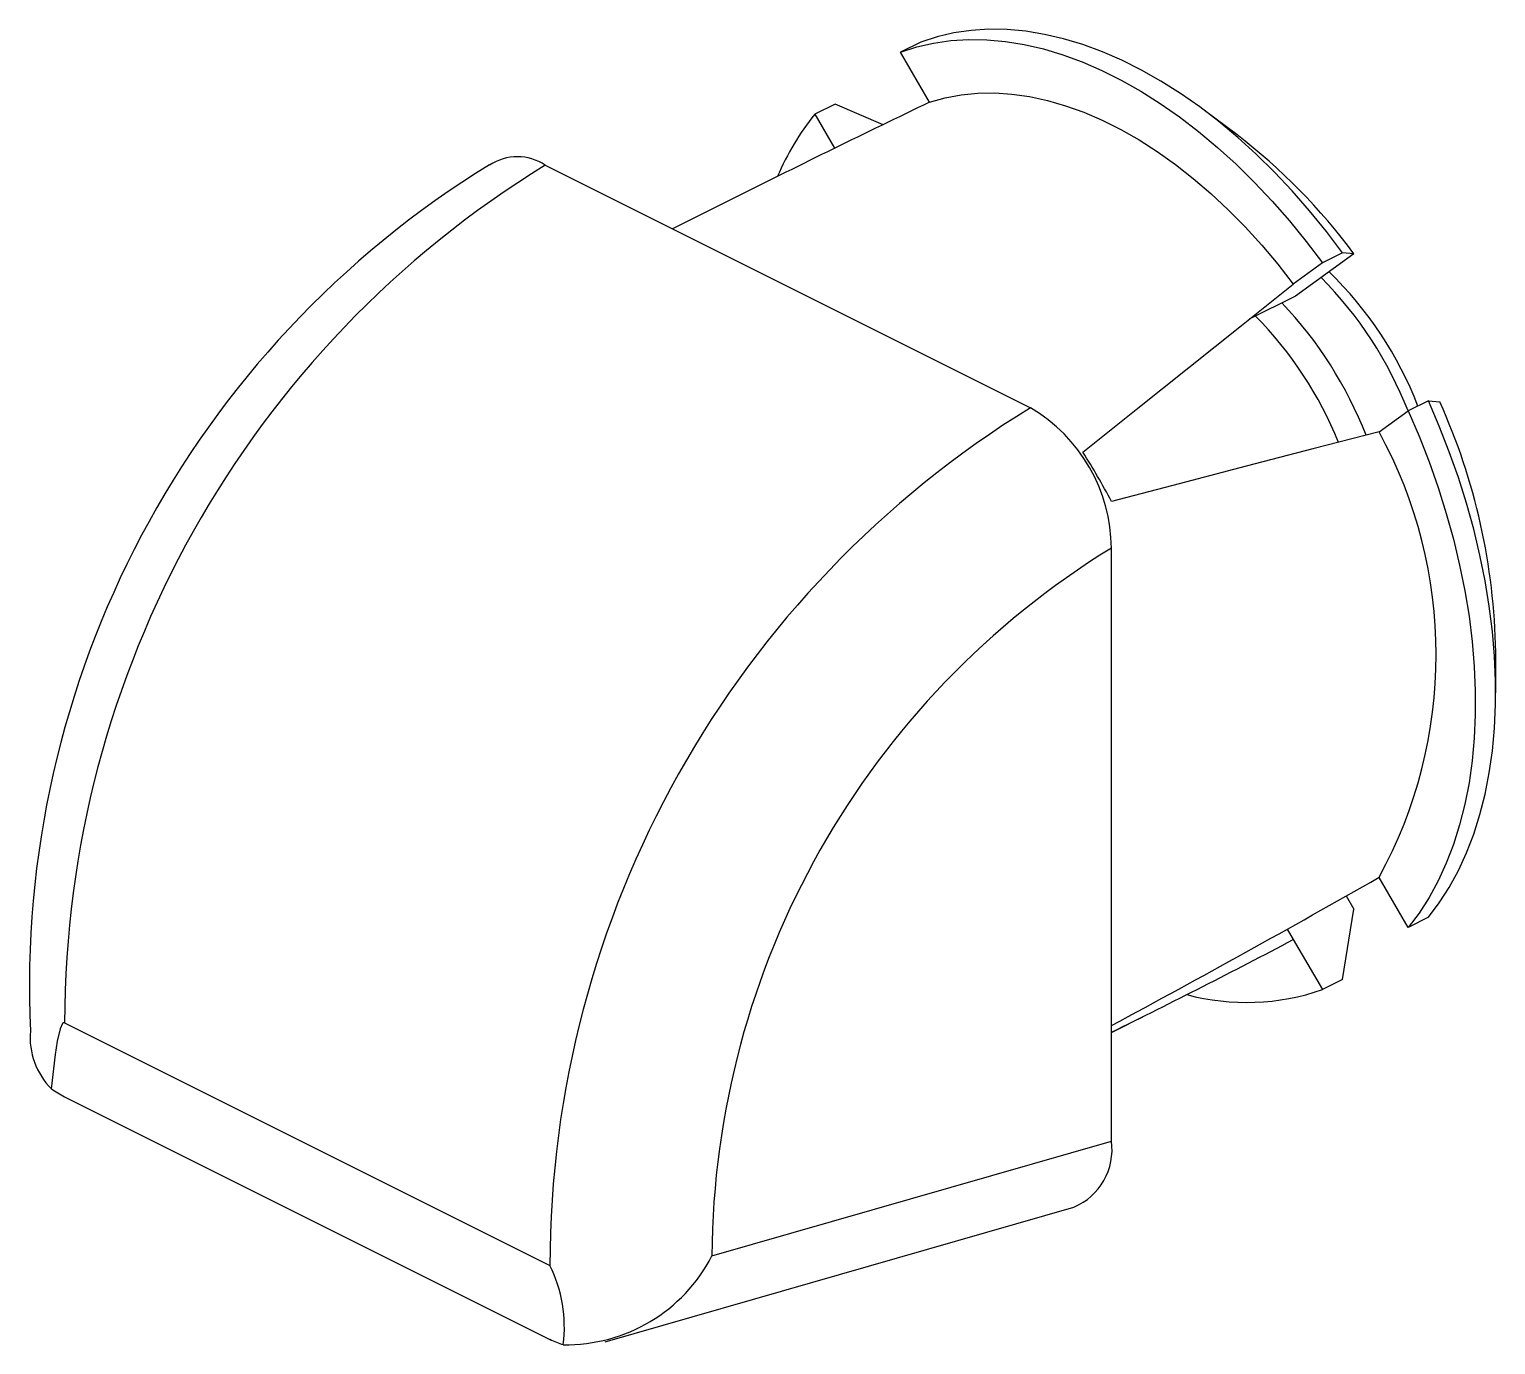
# Model space of a CAD drawing. Extents: x 0 to 120, y 0 to 174.
# Drawn here: x 94.23 to 119.86, y 151.16 to 174.16 of the extents above; entities outside this region: 2.
import ezdxf
from ezdxf.enums import TextEntityAlignment as Align

# ---------------------------------------------------------------- set-up
doc = ezdxf.new("R2010")
doc.units = 0
doc.layers.get('0').update_dxf_attribs({"linetype": 'CONTINUOUS'})

msp = doc.modelspace()

# ---------------------------------------------------------------- linework, layer by layer
at = {"color": 7, "linetype": 'CONTINUOUS'}
for p, q in [((109.814, 173.934), (109.46, 173.757)), ((109.968, 172.881), (109.46, 173.757)), ((108.314, 172.847), (107.96, 172.67)), ((109.153, 172.486), (108.314, 172.847)), ((107.96, 172.67), (108.305, 172.076)), ((115.339, 172.314), (114.773, 172.738)), ((103.248, 171.782), (107.49, 169.661)), ((106.617, 171.24), (105.474, 170.669)), ((117.188, 170.247), (116.834, 170.07)), ((117.387, 170.233), (117.188, 170.247)), ((116.834, 170.07), (116.326, 169.702)), ((117.387, 170.233), (116.363, 169.49)), ((107.49, 169.661), (111.733, 167.54)), ((116.363, 169.49), (115.556, 169.087)), ((117.826, 167.115), (118.334, 167.483)), ((118.688, 167.66), (118.334, 167.483)), ((118.688, 167.66), (118.887, 167.645)), ((113.147, 159.904), (113.147, 165.084)), ((119.865, 162.556), (119.865, 163.263)), ((113.147, 154.718), (113.147, 159.904)), ((118.334, 158.452), (117.826, 159.328)), ((117.253, 159.002), (117.387, 158.771)), ((117.188, 157.542), (117.387, 158.771)), ((118.688, 158.629), (118.334, 158.452)), ((116.221, 158.422), (116.326, 158.241)), ((116.326, 158.241), (116.834, 157.365)), ((117.188, 157.542), (116.834, 157.365)), ((113.147, 156.617), (113.772, 156.929)), ((94.843, 156.785), (103.328, 152.543)), ((94.843, 155.492), (103.328, 151.25)), ((106.16, 152.708), (113.147, 154.718)), ((104.292, 151.204), (112.49, 153.562))]:
    msp.add_line(p, q, dxfattribs=at)
for points in [[(117.188, 170.247), (116.904, 170.623), (116.61, 170.984), (116.307, 171.33), (115.997, 171.66), (115.679, 171.973), (115.354, 172.267), (115.025, 172.543), (114.691, 172.8), (114.353, 173.036), (114.013, 173.251), (113.672, 173.444), (113.33, 173.615), (112.988, 173.763), (112.648, 173.888), (112.311, 173.99), (111.977, 174.067), (111.647, 174.121), (111.323, 174.15), (111.005, 174.156), (110.694, 174.137), (110.391, 174.093), (110.098, 174.026), (109.814, 173.934)], [(109.46, 173.757), (109.744, 173.849), (110.038, 173.916), (110.34, 173.96), (110.651, 173.979), (110.969, 173.974), (111.294, 173.944), (111.623, 173.891), (111.957, 173.813), (112.295, 173.711), (112.635, 173.586), (112.976, 173.438), (113.318, 173.267), (113.66, 173.074), (113.999, 172.859), (114.337, 172.623), (114.671, 172.367), (115.001, 172.091), (115.325, 171.796), (115.643, 171.483), (115.954, 171.153), (116.257, 170.807), (116.55, 170.446), (116.834, 170.07)], [(109.968, 172.881), (110.239, 172.958), (110.519, 173.01), (110.808, 173.039), (111.105, 173.043), (111.407, 173.023), (111.716, 172.98), (112.029, 172.912), (112.346, 172.82), (112.665, 172.705), (112.986, 172.567), (113.308, 172.406), (113.629, 172.223), (113.948, 172.019), (114.265, 171.794), (114.578, 171.548), (114.887, 171.284), (115.19, 171.001), (115.486, 170.7), (115.775, 170.383), (116.055, 170.05), (116.326, 169.702)], [(112.647, 166.764), (113.578, 167.507), (114.502, 168.245), (115.418, 168.977), (116.326, 169.702)], [(118.334, 167.483), (118.525, 167.04), (118.7, 166.593), (118.859, 166.143), (119.001, 165.691), (119.127, 165.239), (119.235, 164.787), (119.326, 164.338), (119.399, 163.893), (119.454, 163.452), (119.49, 163.017), (119.509, 162.59), (119.509, 162.171), (119.49, 161.762), (119.454, 161.364), (119.399, 160.978), (119.326, 160.605), (119.235, 160.247), (119.127, 159.904), (119.001, 159.577), (118.859, 159.268), (118.7, 158.977), (118.525, 158.704), (118.334, 158.452)], [(118.688, 158.629), (118.878, 158.881), (119.053, 159.153), (119.212, 159.445), (119.355, 159.754), (119.48, 160.081), (119.589, 160.424), (119.68, 160.782), (119.752, 161.155), (119.807, 161.541), (119.844, 161.939), (119.862, 162.348), (119.862, 162.766), (119.844, 163.194), (119.807, 163.629), (119.752, 164.069), (119.68, 164.515), (119.589, 164.964), (119.48, 165.415), (119.355, 165.868), (119.212, 166.32), (119.053, 166.77), (118.878, 167.217), (118.688, 167.66)], [(117.826, 167.115), (116.67, 166.818), (115.504, 166.517), (114.329, 166.211), (113.147, 165.902)], [(94.843, 156.785), (94.833, 156.788), (94.822, 156.786), (94.806, 156.772), (94.763, 156.678), (94.712, 156.462), (94.677, 156.232), (94.61, 155.633)]]:
    msp.add_lwpolyline(points, dxfattribs=at)
for centre, radius, start, end in [((206.845, -29.196), 224.099, 115.61338, 116.56742), ((111.515, 169.804), 4.567, 141.1216, 157.0393), ((108.958, 163.988), 10.49, 36.5322, 52.5317), ((111.086, 157.415), 16.859, 121.5241, 182.6409), ((112.466, 156.762), 17.623, 121.5395, 179.9248), ((102.761, 171.039), 0.888, 56.7574, 123.2551), ((112.356, 165.184), 6.596, 21.1949, 45.8438), ((111.016, 164.507), 6.563, 21.6914, 44.9155), ((120.945, 152.523), 17.617, 121.528, 179.9363), ((110.256, 165.054), 2.891, 0.5994, 59.2858), ((108.795, 163.093), 11.071, 0.8777, 24.2776), ((110.741, 163.222), 8.084, 331.2094, 28.7906), ((101.718, 159.852), 12.931, 27.896, 32.3139), ((120.79, 152.609), 14.63, 121.494, 179.6123), ((6.898, 354.032), 224.086, 298.30352, 299.6714), ((54.195, 276.084), 133.219, 296.26489, 297.79991), ((115.505, 161.207), 4.066, 255.1459, 289.0769), ((95.505, 156.527), 1.265, 174.9353, 224.9587), ((95.649, 157.093), 1.792, 234.5459, 243.259), ((112.065, 154.568), 1.092, 292.8855, 7.8837), ((103.611, 154.027), 2.871, 269.0161, 332.6452), ((101.138, 151.462), 2.443, 352.8415, 26.2657), ((103.96, 152.502), 1.402, 243.2235, 253.4881)]:
    msp.add_arc(centre, radius, start, end, dxfattribs=at)
at = {"color": 8, "linetype": 'CONTINUOUS'}
for centre, radius, start, end in [((111.86, 164.929), 6.959, 21.531, 44.6212), ((111.038, 164.51), 7.037, 21.2163, 43.7003)]:
    msp.add_arc(centre, radius, start, end, dxfattribs=at)

# ---------------------------------------------------------------- texts
at = {"color": 7, "linetype": 'CONTINUOUS'}
for s, width, p in [('Edition étudiante de SolidWorks.', 0.667188, (0, 5.449)), ('A usage universitaire uniquement.', 0.668182, (0, 0))]:
    msp.add_text(s, height=3.633, dxfattribs=dict(at, width=width)).set_placement(p, align=Align.BOTTOM_LEFT)

doc.saveas('drawing.dxf')
